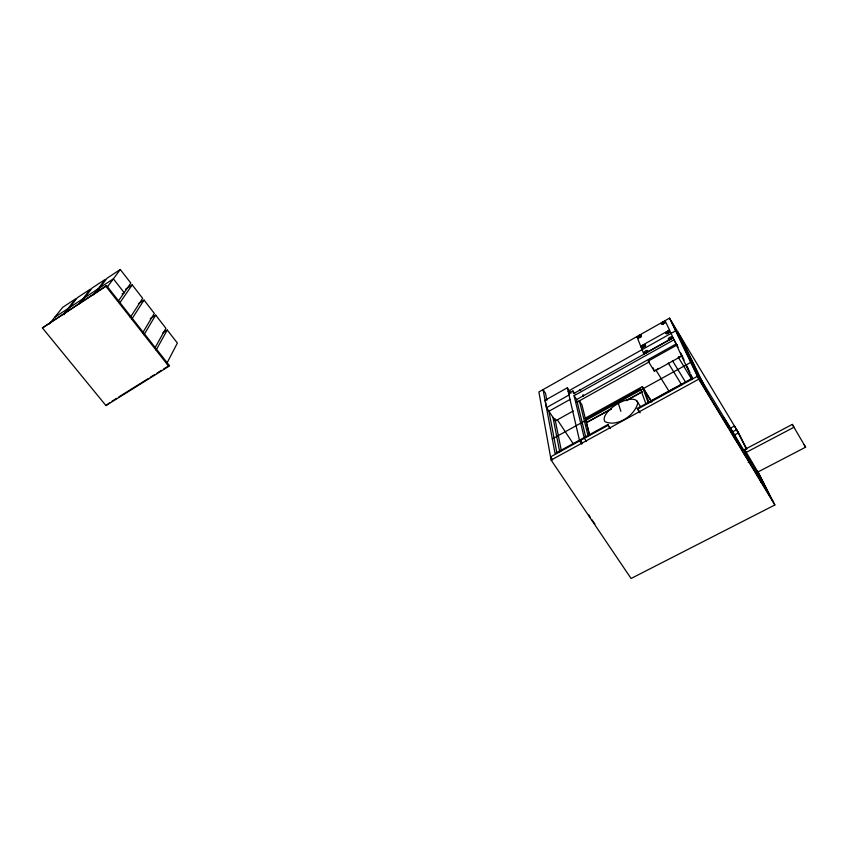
<?xml version="1.0" encoding="UTF-8"?>
<svg xmlns="http://www.w3.org/2000/svg" width="848" height="848" viewBox="0 0 848 848"><rect width="100%" height="100%" fill="white"/><g stroke="black" fill="none" stroke-linecap="round" stroke-linejoin="round"><path stroke-width="1.27" d="M645.72 353.245L647.459 352.27M641.183 337.027L639.986 337.038M168.805 366.347L169.261 365.456L106.519 285.532L42.4 327.922L105.947 405.577L168.805 366.347L105.936 286.317L106.519 285.532M166.674 363.665L177.38 343.058L167.247 330.02L162.869 332.787M156.085 350.182L167.247 330.02M154.686 348.411L165.911 328.293L155.693 315.117L150.202 318.625M105.947 405.577L109.869 402.535M143.98 334.78L155.693 315.117M142.57 332.988L154.336 313.378L144.012 300.075L138.51 303.616M131.758 319.219L144.012 300.075M130.327 317.396L142.644 298.316L132.203 284.875L125.599 289.179M669.92 339.571L671.711 338.808M119.441 303.425L132.203 284.875M662.913 324.307L663.592 323.703M643.409 347.203L645.074 346.376M118.625 300.68L130.825 283.094L120.289 269.516L107.039 278.218L96.121 292.655M107.611 286.635L120.289 269.516M93.587 294.807L105.3 279.352L92.156 287.981L80.793 302.683M79.023 303.838L90.429 289.115L77.38 297.68L63.971 314.693M63.833 313.792L75.673 298.803L62.731 307.305L49.364 323.936M667.376 333.646L668.648 332.925M639.795 337.197L639.837 337.875M54.696 317.3L67.893 308.651M69.631 307.506L82.934 298.793M84.694 297.648L98.103 288.861M99.863 287.695L113.378 278.844L124.179 292.677L122.101 294.023M42.4 327.922L105.936 286.317M112.116 401.136L116.589 398.337M118.837 396.938L147.965 378.749M150.213 377.349L154.696 374.551M156.933 373.152L161.417 370.353M163.653 368.954L169.261 365.456M746.834 449.26L738.544 432.766L669.507 318.159L538.893 391.967L551.115 460.061L631.082 578.484L774.86 504.973L757.54 470.926M669.475 330.02L640.696 346.207L642.551 349.196M570.958 393.324L567.344 387.78L545.126 400.267L546.515 407.612L555.366 420.937L573.322 410.941M675.591 330.847L573.057 388.416L568.171 391.363L569.411 393.26M581.654 443.992L579.629 440.928L568.595 393.43L572.93 390.992L574.806 393.875M546.515 407.612L569.019 394.998L567.344 387.78M643.802 354.04L673.047 337.652M673.132 337.843L573.566 393.62L572.93 390.992M586.381 441.405L584.367 438.342L574.075 395.709L674.033 339.762L678.103 347.267M570.301 399.302L548.932 411.259L556.839 452.673M585.83 437.388L576.587 399.567L676.471 343.79M677.372 344.807L648.169 361.1L654.423 371.212L682.449 355.651M577.022 402.153L649.335 361.81M577.244 402.153L579.417 400.945L581.898 404.75L589.551 435.236M585.162 418.244L642.307 386.635L651.858 401.899M585.724 419.156L640.452 388.903L641.682 390.864M552.313 438.882L690.707 362.403M626.312 400.542L642.265 391.744L626.343 400.648M586.466 422.654L611.535 408.821L586.434 422.558L589.593 435.119M609.956 427.837L607.846 424.572L555.069 453.542L543.059 389.614L545.508 393.324L546.854 400.362M639.625 412.478L637.272 408.429L692.074 378.346L665.097 320.65M677.552 386.593L648.232 402.683L642.307 386.635M678.559 386.041L681.559 384.398M607.846 424.572L608.069 425.336L550.543 456.892L552.589 459.913M637.526 409.171L697.385 376.321L728.485 427.731L728.114 426.979M551.115 460.061L698.752 379.173L669.507 318.159M729.799 428.505L734.474 426.014L738.29 432.978L733.955 435.289M731.612 431.982L731.305 431.049M732.047 432.141L736.393 429.83M742.286 450.754L792.297 424.413L793.993 427.244L743.749 453.669M748.254 462.584L750.533 461.397M755.579 473.216L805.6 447.193L792.297 424.413M760.688 482.289L762.575 481.314L693.251 366.601M582.915 395.73L583.541 396.133L583.053 394.649M680.817 339.613L678.866 336.2L683.976 344.765M594.946 523.979L591.756 519.623M580.742 390.663L579.788 389.624L579.894 390.515M557.157 419.495L573.163 443.631M574.075 395.709L576.587 399.567M608.069 425.336L610.178 428.6M637.272 408.429L640.06 412.828M636.965 401.051L637.781 403.086C634.792 415.626 617.026 427.413 604.825 421.594L604.136 419.506A19.08 8.279 -31.5 0 1 615.902 404.814L620.174 402.418A19.08 8.279 -31.5 0 1 636.965 401.051L640.272 406.298M647.512 400.118L648.868 402.312L644.141 389.571M644.522 390.61L651.487 401.729M638.162 338.649L636.89 336.592L643.876 354.231M656.002 370.205L669.22 391.585M668.235 362.955L681.347 384.367M672.422 360.633L685.513 382.077M685.873 365.075L688.417 369.262M678.22 357.125L691.957 379.724M773.175 501.613L743.304 452.09L743.685 452.874M698.752 379.173L774.86 504.973M676.375 331.462L682.322 341.341M677.997 334.833L678.919 336.37M679.63 338.246L685.65 348.231M803.851 444.288L805.6 447.193M588.533 514.492L590.367 517.556M736.361 429.141L746.463 449.26M770.376 496.843L757.9 472.007L744.618 449.525M728.612 425.113L729.068 426.046M730.287 428.993L723.333 417.11L724.987 420.491M726.312 422.039L728.262 425.993M680.043 335.66L709.002 395.539M677.722 331.791L706.437 391.288M671.86 322.07L699.642 379.904M680.817 353.054L684.071 359.997M686.785 365.795L689.975 372.601M691.025 374.827L692.593 378.166M653.034 367.756L654.423 371.212M640.452 388.903L645.869 403.722M618.086 402.535L620.874 411.333M579.417 400.945L588.205 436.317M581.134 439.932L582.035 443.748M554.868 418.446L561.355 450.723M552.96 417.311L559.754 451.984M669.263 339.497A2.088 0.837 -30.1 0 1 672.199 338.055M666.623 333.73A2.067 0.816 -30.2 0 1 669.517 332.299M642.784 347.129A2.046 0.816 -30.7 0 1 645.646 345.719M644.915 353.34A2.067 0.837 -30.7 0 1 647.257 351.676M658.218 368.361A2.056 0.859 -30.5 0 1 657.677 369.028M657.274 369.346A2.056 0.859 -30.5 0 1 655.875 370.025M681.803 355.63A2.078 0.859 -29.9 0 1 680.467 356.467M679.99 356.637A2.078 0.859 -29.9 0 1 678.919 356.626M638.597 338.034A2.003 0.784 -30.8 0 1 641.374 336.052M662.277 324.254A2.025 0.784 -30.3 0 1 665.373 322.908M742.615 450.521L733.806 436.868L724.054 419.092A19.059 0.7 60 0 1 727.796 423.947L730.001 427.583A19.059 0.7 60 0 1 740.929 446.938L742.615 450.521M669.464 339.285A2.088 0.837 -30.1 0 0 671.892 337.091A2.088 0.837 -30.1 0 0 668.849 337.97A2.088 0.837 -30.1 0 0 669.464 339.285M666.814 333.508A2.067 0.816 -30.2 0 0 669.21 331.345A2.067 0.816 -30.2 0 0 666.21 332.225A2.067 0.816 -30.2 0 0 666.814 333.508M642.911 346.949A2.046 0.816 -30.8 0 0 645.307 344.786A2.046 0.816 -30.8 0 0 642.371 345.624A2.046 0.816 -30.8 0 0 642.911 346.949M639.032 337.239A2.003 0.784 -30.8 0 0 641.385 335.119A2.003 0.784 -30.8 0 0 638.512 335.967A2.003 0.784 -30.8 0 0 639.032 337.239M662.447 324.01A2.025 0.784 -30.3 0 0 664.811 321.89A2.025 0.784 -30.3 0 0 661.875 322.77A2.025 0.784 -30.3 0 0 662.447 324.01M645.264 352.853A2.067 0.837 -30.7 0 0 647.702 350.659A2.067 0.837 -30.7 0 0 644.724 351.496A2.067 0.837 -30.7 0 0 645.264 352.853"/></g></svg>
